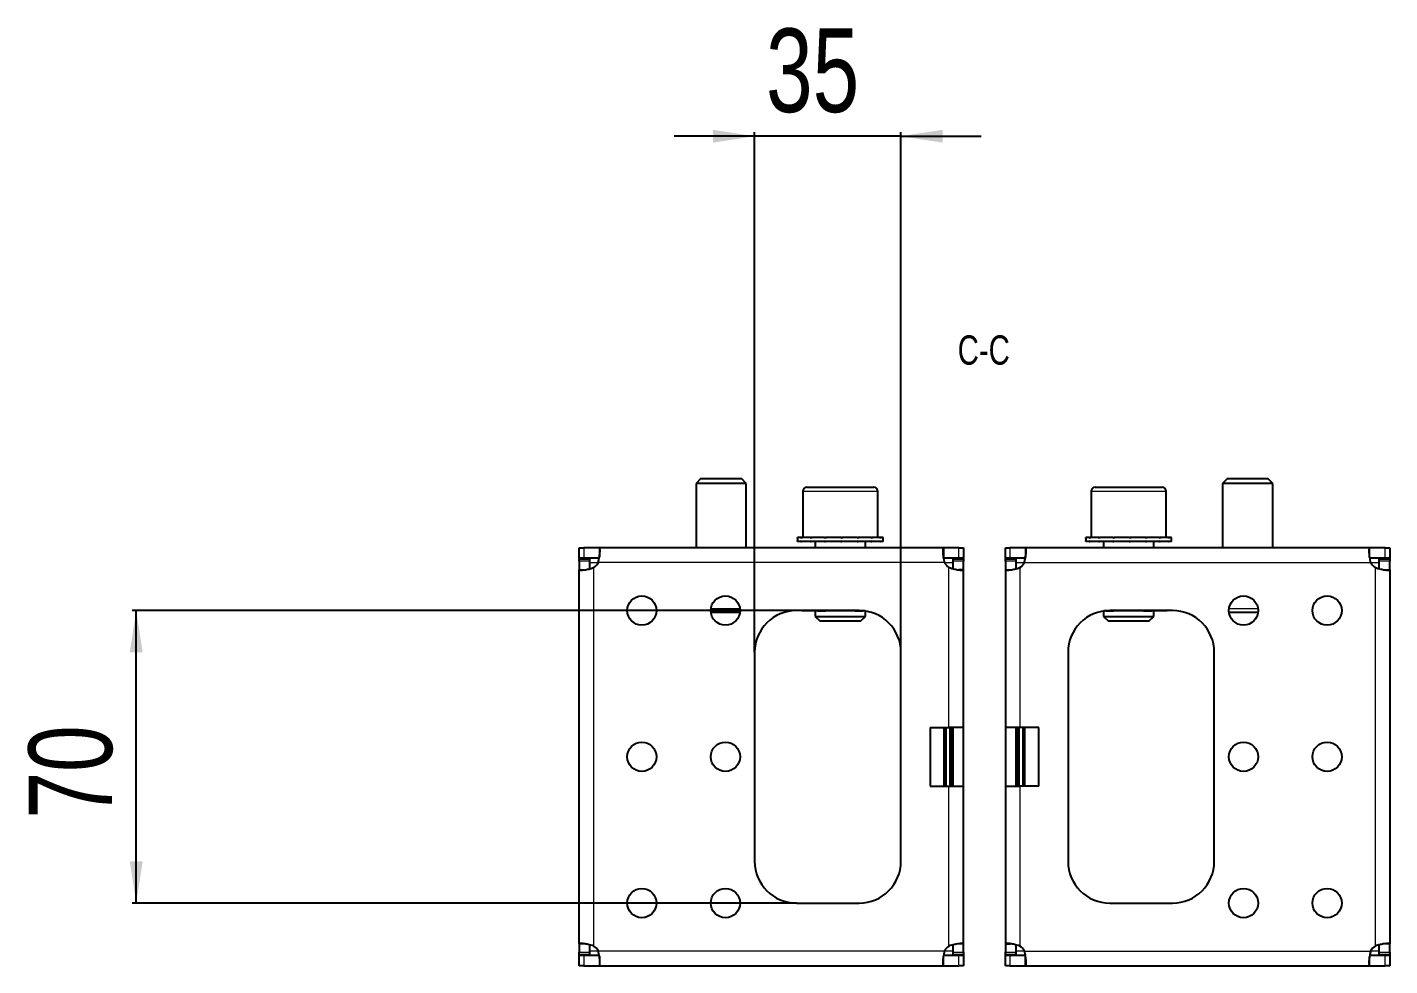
# Model space of a CAD drawing. Header units: millimetres. Extents: x -438 to 1333, y -270 to 576.
# Drawn here: x 1007.1 to 1333.2, y 194.9 to 419.5 of the extents above; entities that cross this region are included whole.
import ezdxf

# ---------------------------------------------------------------- set-up
doc = ezdxf.new("R2010")
doc.units = ezdxf.units.MM
doc.layers.add('FORMAT', color=7, linetype='Continuous')
doc.styles.add('SLDTEXTSTYLE0', font='TXT', dxfattribs={"width": 0.75})
doc.dimstyles.new('SLDDIMSTYLE0', dxfattribs={"dimtxt": 20, "dimasz": 10, "dimexe": 0, "dimexo": 0.0625, "dimgap": 5, "dimtad": 2, "dimdec": 1, "dimrnd": 1e-09, "dimzin": 12, "dimdsep": 46, "dimtxsty": 'SLDTEXTSTYLE0', "dimsah": 1, "dimcen": 0.09, "dimadec": 0, "dimazin": 3, "dimtfac": 1, "dimtofl": 0, "dimtmove": 0, "dimatfit": 3, "dimfxl": 0, "dimfrac": 2, "dimtolj": 1, "dimtzin": 12, "dimarcsym": 0})
doc.dimstyles.new('SLDDIMSTYLE1', dxfattribs={"dimtxt": 20, "dimasz": 10, "dimexe": 0, "dimexo": 0.0625, "dimgap": 5, "dimtad": 2, "dimdec": 1, "dimrnd": 1e-09, "dimzin": 12, "dimdsep": 46, "dimtxsty": 'SLDTEXTSTYLE0', "dimsah": 1, "dimcen": 0.09, "dimadec": 0, "dimazin": 3, "dimtfac": 1, "dimtmove": 0, "dimatfit": 0, "dimfxl": 0, "dimfrac": 2, "dimtolj": 1, "dimtzin": 12, "dimarcsym": 0})

# ---------------------------------------------------------------- blocks, each defined once
blk = doc.blocks.new('_D_9')
at = {"layer": 'FORMAT'}
for p, q in [((1181.21, 393.45), (1161.97, 393.45)), ((1181.21, 269.96), (1181.21, 394.45)), ((1216.21, 393.45), (1181.21, 393.45)), ((1216.21, 269.96), (1216.21, 394.45)), ((1216.21, 393.45), (1235.44, 393.45))]:
    blk.add_line(p, q, dxfattribs=at)
for points in [[(1181.21, 393.45), (1171.21, 394.99), (1171.21, 391.91)], [(1216.21, 393.45), (1226.21, 391.91), (1226.21, 394.99)]]:
    blk.add_solid(points, dxfattribs=at)
at = {"layer": 'FORMAT', "insert": (1183.93, 419.23), "char_height": 20, "attachment_point": 1, "style": 'SLDTEXTSTYLE0'}
blk.add_mtext('35', dxfattribs=at)
blk = doc.blocks.new('_D_10')
at = {"layer": 'FORMAT'}
for p, q in [((1191.2, 279.95), (1032.2, 279.95)), ((1033.2, 209.95), (1033.2, 279.95)), ((1191.2, 209.95), (1032.2, 209.95))]:
    blk.add_line(p, q, dxfattribs=at)
for points in [[(1033.2, 279.95), (1031.66, 269.95), (1034.74, 269.95)], [(1033.2, 209.95), (1034.74, 219.95), (1031.66, 219.95)]]:
    blk.add_solid(points, dxfattribs=at)
at = {"layer": 'FORMAT', "insert": (1007.42, 230.17), "char_height": 20, "attachment_point": 1, "rotation": 90, "style": 'SLDTEXTSTYLE0'}
blk.add_mtext('70', dxfattribs=at)

msp = doc.modelspace()

# ---------------------------------------------------------------- linework, layer by layer
at = {"color": 7, "linetype": 'Continuous', "lineweight": 25}
for p, q in [((1168.28, 311.45), (1167.21, 310.37)), ((1167.21, 310.37), (1167.21, 294.95)), ((1179.21, 310.37), (1167.21, 310.37)), ((1178.13, 311.45), (1168.28, 311.45)), ((1179.21, 310.37), (1178.13, 311.45)), ((1179.21, 294.95), (1179.21, 310.37)), ((1294.28, 311.45), (1293.21, 310.37)), ((1293.21, 310.37), (1293.21, 294.95)), ((1305.21, 310.37), (1293.21, 310.37)), ((1304.13, 311.45), (1294.28, 311.45)), ((1305.21, 310.37), (1304.13, 311.45)), ((1305.21, 294.95), (1305.21, 310.37)), ((1192.71, 308.45), (1192.71, 297.45)), ((1193.71, 309.45), (1202.09, 309.45)), ((1202.09, 309.45), (1209.71, 309.45)), ((1210.71, 297.45), (1210.71, 308.45)), ((1261.71, 308.45), (1261.71, 297.45)), ((1262.71, 309.45), (1271.04, 309.45)), ((1271.04, 309.45), (1278.71, 309.45)), ((1279.71, 297.45), (1279.71, 308.45)), ((1191.46, 297.45), (1191.46, 296.45)), ((1191.46, 297.45), (1191.46, 297.45)), ((1191.46, 297.45), (1191.46, 297.2)), ((1192.29, 297.45), (1191.46, 297.45)), ((1191.46, 297.45), (1191.46, 297.45)), ((1192.29, 297.45), (1192.39, 297.45)), ((1192.39, 297.45), (1192.39, 297.2)), ((1194.56, 297.45), (1192.39, 297.45)), ((1194.56, 297.45), (1194.74, 297.45)), ((1194.74, 297.45), (1194.74, 297.2)), ((1197.91, 297.45), (1194.74, 297.45)), ((1197.91, 297.45), (1198.15, 297.45)), ((1198.15, 297.45), (1198.15, 297.2)), ((1201.85, 297.45), (1198.15, 297.45)), ((1201.85, 297.45), (1202, 297.45)), ((1201.85, 297.45), (1201.92, 297.45)), ((1202.05, 297.45), (1202.1, 297.45)), ((1202.1, 297.45), (1202.1, 297.2)), ((1205.76, 297.45), (1202.1, 297.45)), ((1205.76, 297.45), (1205.99, 297.45)), ((1205.99, 297.45), (1205.99, 297.2)), ((1209.05, 297.45), (1205.99, 297.45)), ((1209.05, 297.45), (1209.22, 297.45)), ((1209.22, 297.45), (1209.22, 297.2)), ((1211.23, 297.45), (1209.22, 297.45)), ((1211.23, 297.45), (1211.32, 297.45)), ((1211.32, 297.45), (1211.32, 297.2)), ((1211.96, 297.45), (1211.32, 297.45)), ((1211.96, 296.45), (1211.96, 297.45)), ((1260.46, 297.45), (1260.46, 296.45)), ((1260.46, 297.45), (1260.46, 297.45)), ((1260.46, 297.45), (1260.46, 297.2)), ((1261.29, 297.45), (1260.46, 297.45)), ((1260.46, 297.45), (1260.46, 297.45)), ((1261.29, 297.45), (1261.39, 297.45)), ((1261.39, 297.45), (1261.39, 297.2)), ((1263.56, 297.45), (1261.39, 297.45)), ((1263.56, 297.45), (1263.74, 297.45)), ((1263.74, 297.45), (1263.74, 297.2)), ((1266.92, 297.45), (1263.74, 297.45)), ((1266.92, 297.45), (1267.15, 297.45)), ((1267.15, 297.45), (1267.15, 297.2)), ((1270.85, 297.45), (1267.15, 297.45)), ((1270.85, 297.45), (1271.09, 297.45)), ((1270.85, 297.45), (1270.93, 297.45)), ((1271.05, 297.45), (1271.1, 297.45)), ((1271.1, 297.45), (1271.1, 297.2)), ((1274.76, 297.45), (1271.1, 297.45)), ((1274.76, 297.45), (1274.99, 297.45)), ((1274.99, 297.45), (1274.99, 297.2)), ((1278.06, 297.45), (1274.99, 297.45)), ((1278.06, 297.45), (1278.23, 297.45)), ((1278.23, 297.45), (1278.23, 297.2)), ((1280.23, 297.45), (1278.23, 297.45)), ((1280.23, 297.45), (1280.32, 297.45)), ((1280.32, 297.45), (1280.32, 297.2)), ((1280.96, 297.45), (1280.32, 297.45)), ((1280.96, 296.45), (1280.96, 297.45)), ((1139.21, 292.45), (1139.21, 294.95)), ((1139.21, 294.95), (1140.32, 294.95)), ((1144.04, 294.95), (1140.32, 294.95)), ((1226.37, 294.95), (1144.04, 294.95)), ((1144.04, 294.95), (1144.04, 292.73)), ((1191.46, 296.45), (1191.46, 296.7)), ((1192.29, 296.45), (1191.46, 296.45)), ((1191.46, 296.45), (1191.46, 296.45)), ((1191.46, 296.45), (1191.46, 296.45)), ((1192.29, 296.45), (1192.39, 296.45)), ((1192.39, 296.45), (1192.39, 296.7)), ((1194.56, 296.45), (1192.39, 296.45)), ((1194.56, 296.45), (1194.74, 296.45)), ((1194.74, 296.45), (1194.74, 296.7)), ((1197.91, 296.45), (1194.74, 296.45)), ((1195.71, 296.45), (1195.71, 294.95)), ((1197.91, 296.45), (1198.15, 296.45)), ((1198.15, 296.45), (1198.15, 296.7)), ((1201.85, 296.45), (1198.15, 296.45)), ((1201.85, 296.45), (1202, 296.45)), ((1202, 296.45), (1202.1, 296.45)), ((1202.1, 296.45), (1202.1, 296.7)), ((1205.76, 296.45), (1202.1, 296.45)), ((1205.76, 296.45), (1205.99, 296.45)), ((1205.99, 296.45), (1205.99, 296.7)), ((1209.05, 296.45), (1205.99, 296.45)), ((1207.71, 294.95), (1207.71, 296.45)), ((1209.05, 296.45), (1209.22, 296.45)), ((1209.22, 296.45), (1209.22, 296.7)), ((1211.23, 296.45), (1209.22, 296.45)), ((1211.23, 296.45), (1211.32, 296.45)), ((1211.32, 296.45), (1211.32, 296.7)), ((1211.96, 296.45), (1211.32, 296.45)), ((1226.37, 294.95), (1226.37, 292.65)), ((1230.09, 294.95), (1226.37, 294.95)), ((1230.09, 294.95), (1231.21, 294.95)), ((1231.21, 294.95), (1231.21, 292.45)), ((1241.21, 292.45), (1241.21, 294.95)), ((1241.21, 294.95), (1242.32, 294.95)), ((1246.04, 294.95), (1242.32, 294.95)), ((1246.04, 294.95), (1246.04, 292.73)), ((1328.37, 294.95), (1246.04, 294.95)), ((1260.46, 296.45), (1260.46, 296.7)), ((1261.29, 296.45), (1260.46, 296.45)), ((1260.46, 296.45), (1260.46, 296.45)), ((1260.46, 296.45), (1260.46, 296.45)), ((1261.29, 296.45), (1261.39, 296.45)), ((1261.39, 296.45), (1261.39, 296.7)), ((1263.56, 296.45), (1261.39, 296.45)), ((1263.56, 296.45), (1263.74, 296.45)), ((1263.74, 296.45), (1263.74, 296.7)), ((1266.92, 296.45), (1263.74, 296.45)), ((1264.71, 296.45), (1264.71, 294.95)), ((1266.92, 296.45), (1267.15, 296.45)), ((1267.15, 296.45), (1267.15, 296.7)), ((1270.85, 296.45), (1267.15, 296.45)), ((1270.85, 296.45), (1271, 296.45)), ((1271, 296.45), (1271.1, 296.45)), ((1271.1, 296.45), (1271.1, 296.7)), ((1274.76, 296.45), (1271.1, 296.45)), ((1274.76, 296.45), (1274.99, 296.45)), ((1274.99, 296.45), (1274.99, 296.7)), ((1278.06, 296.45), (1274.99, 296.45)), ((1276.71, 294.95), (1276.71, 296.45)), ((1278.06, 296.45), (1278.23, 296.45)), ((1278.23, 296.45), (1278.23, 296.7)), ((1280.23, 296.45), (1278.23, 296.45)), ((1280.23, 296.45), (1280.32, 296.45)), ((1280.32, 296.45), (1280.32, 296.7)), ((1280.96, 296.45), (1280.32, 296.45)), ((1328.37, 292.65), (1328.37, 294.95)), ((1332.09, 294.95), (1328.37, 294.95)), ((1332.09, 294.95), (1333.21, 294.95)), ((1333.21, 294.95), (1333.21, 292.45)), ((1140.32, 292.45), (1139.21, 292.45)), ((1139.21, 292.45), (1139.21, 292.35)), ((1139.21, 292.35), (1141.71, 292.35)), ((1139.21, 291.74), (1139.21, 292.35)), ((1139.21, 291.74), (1139.21, 289.67)), ((1144.04, 292.45), (1140.32, 292.45)), ((1141.71, 292.35), (1141.71, 291.74)), ((1141.71, 291.74), (1141.71, 289.92)), ((1230.09, 292.45), (1226.37, 292.45)), ((1228.71, 292.35), (1231.21, 292.35)), ((1228.71, 291.74), (1228.71, 292.35)), ((1228.71, 289.9), (1228.71, 291.74)), ((1231.21, 292.45), (1230.09, 292.45)), ((1231.21, 292.35), (1231.21, 292.45)), ((1231.21, 292.35), (1231.21, 291.74)), ((1231.21, 289.67), (1231.21, 291.74)), ((1242.32, 292.45), (1241.21, 292.45)), ((1241.21, 292.45), (1241.21, 292.35)), ((1241.21, 292.35), (1243.71, 292.35)), ((1241.21, 291.74), (1241.21, 292.35)), ((1241.21, 291.74), (1241.21, 289.67)), ((1246.04, 292.45), (1242.32, 292.45)), ((1243.71, 292.35), (1243.71, 291.74)), ((1243.71, 291.74), (1243.71, 289.92)), ((1332.09, 292.45), (1328.37, 292.45)), ((1330.71, 292.35), (1333.21, 292.35)), ((1330.71, 291.74), (1330.71, 292.35)), ((1330.71, 289.9), (1330.71, 291.74)), ((1333.21, 292.45), (1332.09, 292.45)), ((1333.21, 292.35), (1333.21, 292.45)), ((1333.21, 292.35), (1333.21, 291.74)), ((1333.21, 289.67), (1333.21, 291.74)), ((1139.21, 200.22), (1139.21, 289.67)), ((1139.21, 289.67), (1140.3, 289.67)), ((1231.21, 289.67), (1230.07, 289.67)), ((1231.21, 251.95), (1231.21, 289.67)), ((1241.21, 289.67), (1242.3, 289.67)), ((1241.21, 289.67), (1241.21, 251.95)), ((1332.07, 289.67), (1333.21, 289.67)), ((1333.21, 289.67), (1333.21, 200.22)), ((1177.67, 279.45), (1170.74, 279.45)), ((1206.21, 279.95), (1191.21, 279.95)), ((1192.88, 279.85), (1192.86, 279.85)), ((1192.88, 279.85), (1192.88, 279.85)), ((1192.98, 279.85), (1192.88, 279.85)), ((1192.98, 279.95), (1192.98, 279.85)), ((1196.23, 279.85), (1192.98, 279.85)), ((1195.71, 279.85), (1195.71, 278.52)), ((1195.71, 278.52), (1196.78, 277.45)), ((1195.71, 278.52), (1202, 278.52)), ((1196.23, 279.85), (1198.13, 279.85)), ((1196.78, 277.45), (1201.94, 277.45)), ((1198.68, 279.85), (1198.13, 279.85)), ((1204.73, 279.85), (1198.68, 279.85)), ((1201.94, 277.45), (1206.63, 277.45)), ((1202, 278.52), (1207.71, 278.52)), ((1205.28, 279.85), (1204.73, 279.85)), ((1205.28, 279.85), (1207.18, 279.85)), ((1206.63, 277.45), (1207.71, 278.52)), ((1207.62, 279.85), (1207.18, 279.85)), ((1207.71, 278.52), (1207.71, 279.83)), ((1264.71, 279.83), (1264.71, 278.52)), ((1264.71, 278.52), (1265.78, 277.45)), ((1264.71, 278.52), (1270.96, 278.52)), ((1265.23, 279.85), (1264.79, 279.85)), ((1265.23, 279.85), (1267.13, 279.85)), ((1265.78, 277.45), (1270.91, 277.45)), ((1281.21, 279.95), (1266.21, 279.95)), ((1267.68, 279.85), (1267.13, 279.85)), ((1273.73, 279.85), (1267.68, 279.85)), ((1270.91, 277.45), (1275.63, 277.45)), ((1270.96, 278.52), (1276.71, 278.52)), ((1274.28, 279.85), (1273.73, 279.85)), ((1274.28, 279.85), (1276.18, 279.85)), ((1275.63, 277.45), (1276.71, 278.52)), ((1279.44, 279.85), (1276.18, 279.85)), ((1276.71, 278.52), (1276.71, 279.85)), ((1279.44, 279.85), (1279.44, 279.95)), ((1279.54, 279.85), (1279.44, 279.85)), ((1279.56, 279.85), (1279.54, 279.85)), ((1279.54, 279.85), (1279.54, 279.85)), ((1301.67, 279.45), (1294.74, 279.45)), ((1181.21, 269.95), (1181.21, 219.95)), ((1216.21, 219.95), (1216.21, 269.95)), ((1256.21, 269.95), (1256.21, 219.95)), ((1291.21, 219.95), (1291.21, 269.95)), ((1223.21, 251.95), (1227.71, 251.95)), ((1223.21, 251.95), (1223.21, 237.95)), ((1231.21, 251.95), (1227.71, 251.95)), ((1228.71, 237.95), (1228.71, 251.95)), ((1231.21, 237.95), (1231.21, 251.95)), ((1244.71, 251.95), (1241.21, 251.95)), ((1241.21, 251.95), (1241.21, 237.95)), ((1243.71, 251.95), (1243.71, 237.95)), ((1249.21, 251.95), (1244.71, 251.95)), ((1249.21, 237.95), (1249.21, 251.95)), ((1223.21, 237.95), (1227.71, 237.95)), ((1227.71, 237.95), (1231.21, 237.95)), ((1231.21, 200.22), (1231.21, 237.95)), ((1241.21, 237.95), (1244.71, 237.95)), ((1241.21, 237.95), (1241.21, 200.22)), ((1249.21, 237.95), (1244.71, 237.95)), ((1191.21, 209.95), (1206.21, 209.95)), ((1266.21, 209.95), (1281.21, 209.95)), ((1140.34, 200.22), (1139.21, 200.22)), ((1139.21, 200.22), (1139.21, 198.16)), ((1141.71, 200), (1141.71, 198.16)), ((1228.71, 198.16), (1228.71, 199.98)), ((1231.21, 200.22), (1230.11, 200.22)), ((1231.21, 198.16), (1231.21, 200.22)), ((1241.21, 200.22), (1242.34, 200.22)), ((1241.21, 200.22), (1241.21, 198.16)), ((1243.71, 200), (1243.71, 198.16)), ((1330.71, 198.16), (1330.71, 199.98)), ((1333.21, 200.22), (1332.11, 200.22)), ((1333.21, 198.16), (1333.21, 200.22)), ((1139.21, 197.55), (1139.21, 198.16)), ((1141.71, 197.55), (1139.21, 197.55)), ((1139.21, 197.55), (1139.21, 197.45)), ((1139.21, 194.95), (1139.21, 197.45)), ((1139.21, 197.45), (1140.32, 197.45)), ((1140.32, 197.45), (1144.04, 197.45)), ((1141.71, 198.16), (1141.71, 197.55)), ((1144.04, 197.24), (1144.04, 194.95)), ((1226.37, 197.45), (1230.09, 197.45)), ((1226.37, 194.95), (1226.37, 197.16)), ((1228.71, 197.55), (1228.71, 198.16)), ((1231.21, 197.55), (1228.71, 197.55)), ((1230.09, 197.45), (1231.21, 197.45)), ((1231.21, 198.16), (1231.21, 197.55)), ((1231.21, 197.45), (1231.21, 197.55)), ((1231.21, 197.45), (1231.21, 194.95)), ((1241.21, 197.55), (1241.21, 198.16)), ((1243.71, 197.55), (1241.21, 197.55)), ((1241.21, 197.55), (1241.21, 197.45)), ((1241.21, 194.95), (1241.21, 197.45)), ((1241.21, 197.45), (1242.32, 197.45)), ((1242.32, 197.45), (1246.04, 197.45)), ((1243.71, 198.16), (1243.71, 197.55)), ((1246.04, 194.95), (1246.04, 197.24)), ((1328.37, 197.45), (1332.09, 197.45)), ((1328.37, 194.95), (1328.37, 197.16)), ((1330.71, 197.55), (1330.71, 198.16)), ((1333.21, 197.55), (1330.71, 197.55)), ((1332.09, 197.45), (1333.21, 197.45)), ((1333.21, 198.16), (1333.21, 197.55)), ((1333.21, 197.45), (1333.21, 197.55)), ((1333.21, 197.45), (1333.21, 194.95)), ((1140.32, 194.95), (1139.21, 194.95)), ((1140.32, 194.95), (1144.04, 194.95)), ((1144.04, 194.95), (1226.37, 194.95)), ((1226.37, 194.95), (1230.09, 194.95)), ((1231.21, 194.95), (1230.09, 194.95)), ((1242.32, 194.95), (1241.21, 194.95)), ((1242.32, 194.95), (1246.04, 194.95)), ((1246.04, 194.95), (1328.37, 194.95)), ((1328.37, 194.95), (1332.09, 194.95)), ((1333.21, 194.95), (1332.09, 194.95))]:
    msp.add_line(p, q, dxfattribs=at)
at = {"color": 8, "linetype": 'Continuous', "lineweight": 18}
for p, q in [((1202.14, 308.45), (1192.71, 308.45)), ((1210.71, 308.45), (1202.14, 308.45)), ((1271.09, 308.45), (1261.71, 308.45)), ((1279.71, 308.45), (1271.09, 308.45)), ((1140.32, 294.95), (1140.32, 292.45)), ((1230.09, 292.45), (1230.09, 294.95)), ((1242.32, 294.95), (1242.32, 292.45)), ((1332.09, 292.45), (1332.09, 294.95)), ((1141.71, 291.74), (1139.21, 291.74)), ((1141.71, 291.45), (1143.79, 291.45)), ((1142.71, 199.67), (1142.71, 290.23)), ((1226.62, 291.45), (1143.79, 291.45)), ((1226.62, 291.45), (1228.71, 291.45)), ((1227.71, 251.95), (1227.71, 290.23)), ((1231.21, 291.74), (1228.71, 291.74)), ((1243.71, 291.74), (1241.21, 291.74)), ((1243.71, 291.45), (1245.79, 291.45)), ((1244.71, 290.23), (1244.71, 251.95)), ((1245.79, 291.45), (1328.62, 291.45)), ((1328.62, 291.45), (1330.71, 291.45)), ((1329.71, 290.23), (1329.71, 199.67)), ((1333.21, 291.74), (1330.71, 291.74)), ((1170.74, 280.45), (1177.67, 280.45)), ((1294.74, 280.45), (1301.67, 280.45)), ((1198.13, 279.95), (1198.13, 279.85)), ((1198.68, 279.95), (1198.68, 279.85)), ((1204.73, 279.95), (1204.73, 279.85)), ((1205.28, 279.95), (1205.28, 279.85)), ((1267.13, 279.95), (1267.13, 279.85)), ((1267.68, 279.95), (1267.68, 279.85)), ((1273.73, 279.95), (1273.73, 279.85)), ((1274.28, 279.95), (1274.28, 279.85)), ((1226.51, 237.95), (1226.51, 251.95)), ((1226.71, 251.95), (1226.71, 237.95)), ((1226.82, 237.95), (1226.82, 251.95)), ((1227.02, 251.95), (1227.02, 237.95)), ((1227.9, 237.95), (1227.9, 251.95)), ((1228.1, 251.95), (1228.1, 237.95)), ((1228.2, 237.95), (1228.2, 251.95)), ((1228.4, 251.95), (1228.4, 237.95)), ((1244.01, 237.95), (1244.01, 251.95)), ((1244.21, 251.95), (1244.21, 237.95)), ((1244.32, 237.95), (1244.32, 251.95)), ((1244.52, 251.95), (1244.52, 237.95)), ((1245.4, 237.95), (1245.4, 251.95)), ((1245.6, 251.95), (1245.6, 237.95)), ((1245.7, 237.95), (1245.7, 251.95)), ((1245.9, 251.95), (1245.9, 237.95)), ((1227.71, 199.67), (1227.71, 237.95)), ((1244.71, 237.95), (1244.71, 199.67)), ((1139.21, 198.16), (1141.71, 198.16)), ((1140.32, 197.45), (1140.32, 194.95)), ((1143.79, 198.45), (1141.71, 198.45)), ((1226.62, 198.45), (1143.79, 198.45)), ((1228.71, 198.45), (1226.62, 198.45)), ((1228.71, 198.16), (1231.21, 198.16)), ((1230.09, 194.95), (1230.09, 197.45)), ((1241.21, 198.16), (1243.71, 198.16)), ((1242.32, 197.45), (1242.32, 194.95)), ((1245.79, 198.45), (1243.71, 198.45)), ((1245.79, 198.45), (1328.62, 198.45)), ((1330.71, 198.45), (1328.62, 198.45)), ((1330.71, 198.16), (1333.21, 198.16)), ((1332.09, 194.95), (1332.09, 197.45))]:
    msp.add_line(p, q, dxfattribs=at)
at = {"color": 7, "linetype": 'Continuous', "lineweight": 25}
for centre in [(1154.21, 279.95), (1174.21, 279.95), (1298.21, 279.95), (1318.21, 279.95), (1154.21, 244.95), (1174.21, 244.95), (1298.21, 244.95), (1318.21, 244.95), (1154.21, 209.95), (1174.21, 209.95), (1298.21, 209.95), (1318.21, 209.95)]:
    msp.add_circle(centre, 3.5, dxfattribs=at)
for centre, radius, start, end in [((1193.71, 308.45), 1, 90, 180), ((1209.71, 308.45), 1, 0, 90), ((1262.71, 308.45), 1, 90, 180), ((1278.71, 308.45), 1, 0, 90), ((1140.71, 293.1), 3.5, 304.8499, 331.8729), ((1229.71, 293.1), 3.5, 208.1271, 235.1501), ((1242.71, 293.1), 3.5, 304.8499, 331.8729), ((1331.71, 293.1), 3.5, 208.1271, 235.1501), ((1191.21, 269.95), 10, 90, 180), ((1206.21, 269.95), 10, 0, 90), ((1266.21, 269.95), 10, 90, 180), ((1281.21, 269.95), 10, 0, 90), ((1191.21, 219.95), 10, 180, 270), ((1206.21, 219.95), 10, 270, 0), ((1266.21, 219.95), 10, 180, 270), ((1281.21, 219.95), 10, 270, 0), ((1140.71, 196.8), 3.5, 28.1271, 55.1501), ((1229.71, 196.8), 3.5, 124.8499, 151.8729), ((1242.71, 196.8), 3.5, 28.1271, 55.1501), ((1331.71, 196.8), 3.5, 124.8499, 151.8729)]:
    msp.add_arc(centre, radius, start, end, dxfattribs=at)
for points, knots in [([(1191.46, 297.2), (1191.46, 297.24), (1191.46, 297.3), (1191.46, 297.38), (1191.46, 297.43), (1191.46, 297.45)], [0, 0, 0, 0, 0.499981, 0.749988, 1, 1, 1, 1]), ([(1192.39, 297.2), (1192.37, 297.24), (1192.35, 297.3), (1192.32, 297.38), (1192.3, 297.43), (1192.29, 297.45)], [0, 0, 0, 0, 0.499981, 0.749988, 1, 1, 1, 1]), ([(1194.74, 297.2), (1194.71, 297.24), (1194.66, 297.3), (1194.6, 297.38), (1194.57, 297.43), (1194.56, 297.45)], [0, 0, 0, 0, 0.499981, 0.749988, 1, 1, 1, 1]), ([(1198.15, 297.2), (1198.11, 297.24), (1198.05, 297.3), (1197.97, 297.38), (1197.93, 297.43), (1197.91, 297.45)], [0, 0, 0, 0, 0.499981, 0.749988, 1, 1, 1, 1]), ([(1202.1, 297.2), (1202.05, 297.24), (1201.99, 297.3), (1201.91, 297.38), (1201.87, 297.43), (1201.85, 297.45)], [0, 0, 0, 0, 0.499981, 0.749988, 1, 1, 1, 1]), ([(1202.1, 297.2), (1202.08, 297.27), (1202.05, 297.4), (1202.01, 297.43), (1202, 297.45)], [0, 0, 0, 0, 0.561794, 1, 1, 1, 1]), ([(1205.99, 297.2), (1205.95, 297.24), (1205.89, 297.3), (1205.81, 297.38), (1205.78, 297.43), (1205.76, 297.45)], [0, 0, 0, 0, 0.4999808, 0.7499881, 1, 1, 1, 1]), ([(1209.22, 297.2), (1209.2, 297.24), (1209.15, 297.3), (1209.1, 297.38), (1209.07, 297.43), (1209.05, 297.45)], [0, 0, 0, 0, 0.499981, 0.749988, 1, 1, 1, 1]), ([(1211.32, 297.2), (1211.3, 297.24), (1211.28, 297.3), (1211.25, 297.38), (1211.24, 297.43), (1211.23, 297.45)], [0, 0, 0, 0, 0.499981, 0.749988, 1, 1, 1, 1]), ([(1260.46, 297.2), (1260.46, 297.24), (1260.46, 297.3), (1260.46, 297.38), (1260.46, 297.43), (1260.46, 297.45)], [0, 0, 0, 0, 0.499981, 0.749988, 1, 1, 1, 1]), ([(1261.39, 297.2), (1261.38, 297.24), (1261.35, 297.3), (1261.32, 297.38), (1261.3, 297.43), (1261.29, 297.45)], [0, 0, 0, 0, 0.499981, 0.749988, 1, 1, 1, 1]), ([(1263.74, 297.2), (1263.71, 297.24), (1263.67, 297.3), (1263.61, 297.38), (1263.58, 297.43), (1263.56, 297.45)], [0, 0, 0, 0, 0.499981, 0.749988, 1, 1, 1, 1]), ([(1267.15, 297.2), (1267.11, 297.24), (1267.05, 297.3), (1266.98, 297.38), (1266.94, 297.43), (1266.92, 297.45)], [0, 0, 0, 0, 0.4999808, 0.7499881, 1, 1, 1, 1]), ([(1271.1, 297.2), (1271.06, 297.24), (1271, 297.3), (1270.91, 297.38), (1270.87, 297.43), (1270.85, 297.45)], [0, 0, 0, 0, 0.499981, 0.749988, 1, 1, 1, 1]), ([(1271.1, 297.2), (1271.08, 297.27), (1271.05, 297.4), (1271.02, 297.43), (1271, 297.45)], [0, 0, 0, 0, 0.561794, 1, 1, 1, 1]), ([(1274.99, 297.2), (1274.95, 297.24), (1274.9, 297.3), (1274.82, 297.38), (1274.78, 297.43), (1274.76, 297.45)], [0, 0, 0, 0, 0.499981, 0.749988, 1, 1, 1, 1]), ([(1278.23, 297.2), (1278.2, 297.24), (1278.16, 297.3), (1278.1, 297.38), (1278.07, 297.43), (1278.06, 297.45)], [0, 0, 0, 0, 0.499981, 0.749988, 1, 1, 1, 1]), ([(1280.32, 297.2), (1280.3, 297.24), (1280.28, 297.3), (1280.25, 297.38), (1280.24, 297.43), (1280.23, 297.45)], [0, 0, 0, 0, 0.499981, 0.749988, 1, 1, 1, 1]), ([(1143.79, 291.45), (1143.84, 291.71), (1143.94, 292.2), (1144.09, 293.02), (1144.19, 293.73), (1144.21, 294.29), (1144.19, 294.65), (1144.13, 294.9), (1144.07, 294.93), (1144.04, 294.95)], [0, 0, 0, 0, 0.144067, 0.271276, 0.474907, 0.597997, 0.726338, 0.860245, 1, 1, 1, 1]), ([(1191.46, 296.45), (1191.46, 296.47), (1191.46, 296.51), (1191.46, 296.59), (1191.46, 296.66), (1191.46, 296.7)], [0, 0, 0, 0, 0.2501401, 0.5002802, 1, 1, 1, 1]), ([(1192.29, 296.45), (1192.3, 296.47), (1192.32, 296.51), (1192.35, 296.59), (1192.37, 296.66), (1192.39, 296.7)], [0, 0, 0, 0, 0.25014, 0.50028, 1, 1, 1, 1]), ([(1194.56, 296.45), (1194.57, 296.47), (1194.6, 296.51), (1194.66, 296.59), (1194.71, 296.66), (1194.74, 296.7)], [0, 0, 0, 0, 0.25014, 0.50028, 1, 1, 1, 1]), ([(1197.91, 296.45), (1197.93, 296.47), (1197.97, 296.51), (1198.05, 296.59), (1198.11, 296.66), (1198.15, 296.7)], [0, 0, 0, 0, 0.25014, 0.50028, 1, 1, 1, 1]), ([(1201.85, 296.45), (1201.87, 296.47), (1201.91, 296.51), (1201.99, 296.59), (1202.05, 296.66), (1202.1, 296.7)], [0, 0, 0, 0, 0.25014, 0.50028, 1, 1, 1, 1]), ([(1202.1, 296.7), (1202.08, 296.62), (1202.05, 296.49), (1202.01, 296.46), (1202, 296.45)], [0, 0, 0, 0, 0.561794, 1, 1, 1, 1]), ([(1205.76, 296.45), (1205.78, 296.47), (1205.81, 296.51), (1205.89, 296.59), (1205.95, 296.66), (1205.99, 296.7)], [0, 0, 0, 0, 0.25014, 0.50028, 1, 1, 1, 1]), ([(1209.05, 296.45), (1209.07, 296.47), (1209.1, 296.51), (1209.15, 296.59), (1209.2, 296.66), (1209.22, 296.7)], [0, 0, 0, 0, 0.25014, 0.50028, 1, 1, 1, 1]), ([(1211.23, 296.45), (1211.24, 296.47), (1211.25, 296.51), (1211.28, 296.59), (1211.3, 296.66), (1211.32, 296.7)], [0, 0, 0, 0, 0.25014, 0.50028, 1, 1, 1, 1]), ([(1226.37, 294.95), (1226.34, 294.93), (1226.29, 294.89), (1226.22, 294.53), (1226.2, 293.86), (1226.33, 292.76), (1226.52, 291.89), (1226.62, 291.45)], [0, 0, 0, 0, 0.16069, 0.301312, 0.521951, 0.753573, 1, 1, 1, 1]), ([(1245.79, 291.45), (1245.84, 291.71), (1245.94, 292.2), (1246.09, 293.02), (1246.19, 293.73), (1246.21, 294.29), (1246.19, 294.65), (1246.13, 294.9), (1246.07, 294.93), (1246.04, 294.95)], [0, 0, 0, 0, 0.144067, 0.271276, 0.474907, 0.597997, 0.726338, 0.860245, 1, 1, 1, 1]), ([(1260.46, 296.45), (1260.46, 296.47), (1260.46, 296.51), (1260.46, 296.59), (1260.46, 296.66), (1260.46, 296.7)], [0, 0, 0, 0, 0.25014, 0.50028, 1, 1, 1, 1]), ([(1261.29, 296.45), (1261.3, 296.47), (1261.32, 296.51), (1261.35, 296.59), (1261.38, 296.66), (1261.39, 296.7)], [0, 0, 0, 0, 0.2501401, 0.5002802, 1, 1, 1, 1]), ([(1263.56, 296.45), (1263.58, 296.47), (1263.61, 296.51), (1263.67, 296.59), (1263.71, 296.66), (1263.74, 296.7)], [0, 0, 0, 0, 0.25014, 0.50028, 1, 1, 1, 1]), ([(1266.92, 296.45), (1266.94, 296.47), (1266.98, 296.51), (1267.05, 296.59), (1267.11, 296.66), (1267.15, 296.7)], [0, 0, 0, 0, 0.25014, 0.50028, 1, 1, 1, 1]), ([(1270.85, 296.45), (1270.87, 296.47), (1270.91, 296.51), (1271, 296.59), (1271.06, 296.66), (1271.1, 296.7)], [0, 0, 0, 0, 0.25014, 0.50028, 1, 1, 1, 1]), ([(1271.1, 296.7), (1271.08, 296.62), (1271.05, 296.49), (1271.02, 296.46), (1271, 296.45)], [0, 0, 0, 0, 0.5617942, 1, 1, 1, 1]), ([(1274.76, 296.45), (1274.78, 296.47), (1274.82, 296.51), (1274.9, 296.59), (1274.95, 296.66), (1274.99, 296.7)], [0, 0, 0, 0, 0.25014, 0.50028, 1, 1, 1, 1]), ([(1278.06, 296.45), (1278.07, 296.47), (1278.1, 296.51), (1278.16, 296.59), (1278.2, 296.66), (1278.23, 296.7)], [0, 0, 0, 0, 0.2501401, 0.5002802, 1, 1, 1, 1]), ([(1280.23, 296.45), (1280.24, 296.47), (1280.25, 296.51), (1280.28, 296.59), (1280.3, 296.66), (1280.32, 296.7)], [0, 0, 0, 0, 0.25014, 0.50028, 1, 1, 1, 1]), ([(1328.37, 294.95), (1328.34, 294.93), (1328.29, 294.89), (1328.22, 294.53), (1328.2, 293.86), (1328.33, 292.76), (1328.52, 291.89), (1328.62, 291.45)], [0, 0, 0, 0, 0.16069, 0.301312, 0.521951, 0.753573, 1, 1, 1, 1]), ([(1139.21, 289.67), (1139.23, 289.66), (1139.28, 289.63), (1139.68, 289.61), (1140.39, 289.65), (1141.49, 289.87), (1142.29, 290.1), (1142.71, 290.23)], [0, 0, 0, 0, 0.17084, 0.319217, 0.548103, 0.767822, 1, 1, 1, 1]), ([(1227.71, 290.23), (1228.16, 290.1), (1228.97, 289.88), (1229.88, 289.69), (1230.47, 289.62), (1230.87, 289.6), (1231.15, 289.61), (1231.19, 289.65), (1231.21, 289.67)], [0, 0, 0, 0, 0.254149, 0.448213, 0.574908, 0.708872, 0.850468, 1, 1, 1, 1]), ([(1241.21, 289.67), (1241.23, 289.66), (1241.28, 289.63), (1241.68, 289.61), (1242.39, 289.65), (1243.49, 289.87), (1244.29, 290.1), (1244.71, 290.23)], [0, 0, 0, 0, 0.17084, 0.319217, 0.548103, 0.767822, 1, 1, 1, 1]), ([(1329.71, 290.23), (1330.16, 290.1), (1330.97, 289.88), (1331.88, 289.69), (1332.47, 289.62), (1332.87, 289.6), (1333.15, 289.61), (1333.19, 289.65), (1333.21, 289.67)], [0, 0, 0, 0, 0.254149, 0.448213, 0.574908, 0.708872, 0.850468, 1, 1, 1, 1]), ([(1192.86, 279.85), (1192.81, 279.85), (1192.73, 279.86), (1192.59, 279.89), (1192.52, 279.93), (1192.5, 279.95)], [0, 0, 0, 0, 0.4181065, 0.8377329, 1, 1, 1, 1]), ([(1196.23, 279.85), (1196.16, 279.85), (1196.05, 279.85), (1195.98, 279.92), (1195.96, 279.95)], [0, 0, 0, 0, 0.594904, 1, 1, 1, 1]), ([(1276.46, 279.95), (1276.44, 279.92), (1276.39, 279.87), (1276.28, 279.85), (1276.2, 279.85), (1276.18, 279.85)], [0, 0, 0, 0, 0.319957, 0.82406, 1, 1, 1, 1]), ([(1279.92, 279.95), (1279.87, 279.92), (1279.77, 279.87), (1279.64, 279.85), (1279.58, 279.85), (1279.56, 279.85)], [0, 0, 0, 0, 0.34226, 0.727317, 1, 1, 1, 1]), ([(1142.71, 199.67), (1142.25, 199.79), (1141.44, 200.01), (1140.53, 200.21), (1139.94, 200.27), (1139.54, 200.3), (1139.26, 200.28), (1139.22, 200.24), (1139.21, 200.22)], [0, 0, 0, 0, 0.254149, 0.448213, 0.574908, 0.708872, 0.850468, 1, 1, 1, 1]), ([(1231.21, 200.22), (1231.18, 200.24), (1231.13, 200.26), (1230.73, 200.28), (1230.02, 200.24), (1228.92, 200.02), (1228.12, 199.79), (1227.71, 199.67)], [0, 0, 0, 0, 0.17084, 0.319217, 0.548103, 0.767822, 1, 1, 1, 1]), ([(1244.71, 199.67), (1244.25, 199.79), (1243.44, 200.01), (1242.53, 200.21), (1241.94, 200.27), (1241.54, 200.3), (1241.26, 200.28), (1241.22, 200.24), (1241.21, 200.22)], [0, 0, 0, 0, 0.254149, 0.448213, 0.574908, 0.708872, 0.850468, 1, 1, 1, 1]), ([(1333.21, 200.22), (1333.18, 200.24), (1333.13, 200.26), (1332.73, 200.28), (1332.02, 200.24), (1330.92, 200.02), (1330.12, 199.79), (1329.71, 199.67)], [0, 0, 0, 0, 0.17084, 0.319217, 0.548103, 0.767822, 1, 1, 1, 1]), ([(1144.04, 194.95), (1144.07, 194.97), (1144.12, 195.01), (1144.19, 195.36), (1144.21, 196.03), (1144.08, 197.14), (1143.89, 198), (1143.79, 198.45)], [0, 0, 0, 0, 0.16069, 0.301312, 0.521951, 0.753573, 1, 1, 1, 1]), ([(1226.62, 198.45), (1226.57, 198.19), (1226.47, 197.7), (1226.32, 196.87), (1226.22, 196.16), (1226.2, 195.6), (1226.22, 195.24), (1226.28, 195), (1226.34, 194.96), (1226.37, 194.95)], [0, 0, 0, 0, 0.144067, 0.271276, 0.474907, 0.597997, 0.726338, 0.860245, 1, 1, 1, 1]), ([(1246.04, 194.95), (1246.07, 194.97), (1246.12, 195.01), (1246.19, 195.36), (1246.21, 196.03), (1246.08, 197.14), (1245.89, 198), (1245.79, 198.45)], [0, 0, 0, 0, 0.16069, 0.301312, 0.521951, 0.753573, 1, 1, 1, 1]), ([(1328.62, 198.45), (1328.57, 198.19), (1328.47, 197.7), (1328.32, 196.87), (1328.22, 196.16), (1328.2, 195.6), (1328.22, 195.24), (1328.28, 195), (1328.34, 194.96), (1328.37, 194.95)], [0, 0, 0, 0, 0.144067, 0.271276, 0.474907, 0.597997, 0.726338, 0.860245, 1, 1, 1, 1])]:
    msp.add_open_spline(points, degree=3, knots=knots, dxfattribs=at)

# ---------------------------------------------------------------- texts
at = {"layer": 'FORMAT', "insert": (1236.04, 345.79), "char_height": 7, "attachment_point": 2, "style": 'SLDTEXTSTYLE0'}
msp.add_mtext('C-C', dxfattribs=at)

# ---------------------------------------------------------------- dimensions: what is measured, and where the dimension line sits
at = {"layer": 'FORMAT'}
dim = msp.add_linear_dim(base=(1181.21, 393.45), p1=(1216.21, 269.95), p2=(1181.21, 269.95), dimstyle='SLDDIMSTYLE1', dxfattribs=at)
dim.commit()
dim.dimension.update_dxf_attribs({"geometry": '_D_9', "text_midpoint": (1198.71, 393.45), "dimtype": 160})
dim = msp.add_linear_dim(base=(1033.2, 279.95), p1=(1191.21, 209.95), p2=(1191.21, 279.95), angle=90, dimstyle='SLDDIMSTYLE0', dxfattribs=at)
dim.commit()
dim.dimension.update_dxf_attribs({"geometry": '_D_10', "text_midpoint": (1033.2, 244.95), "dimtype": 160})

doc.saveas('drawing.dxf')
